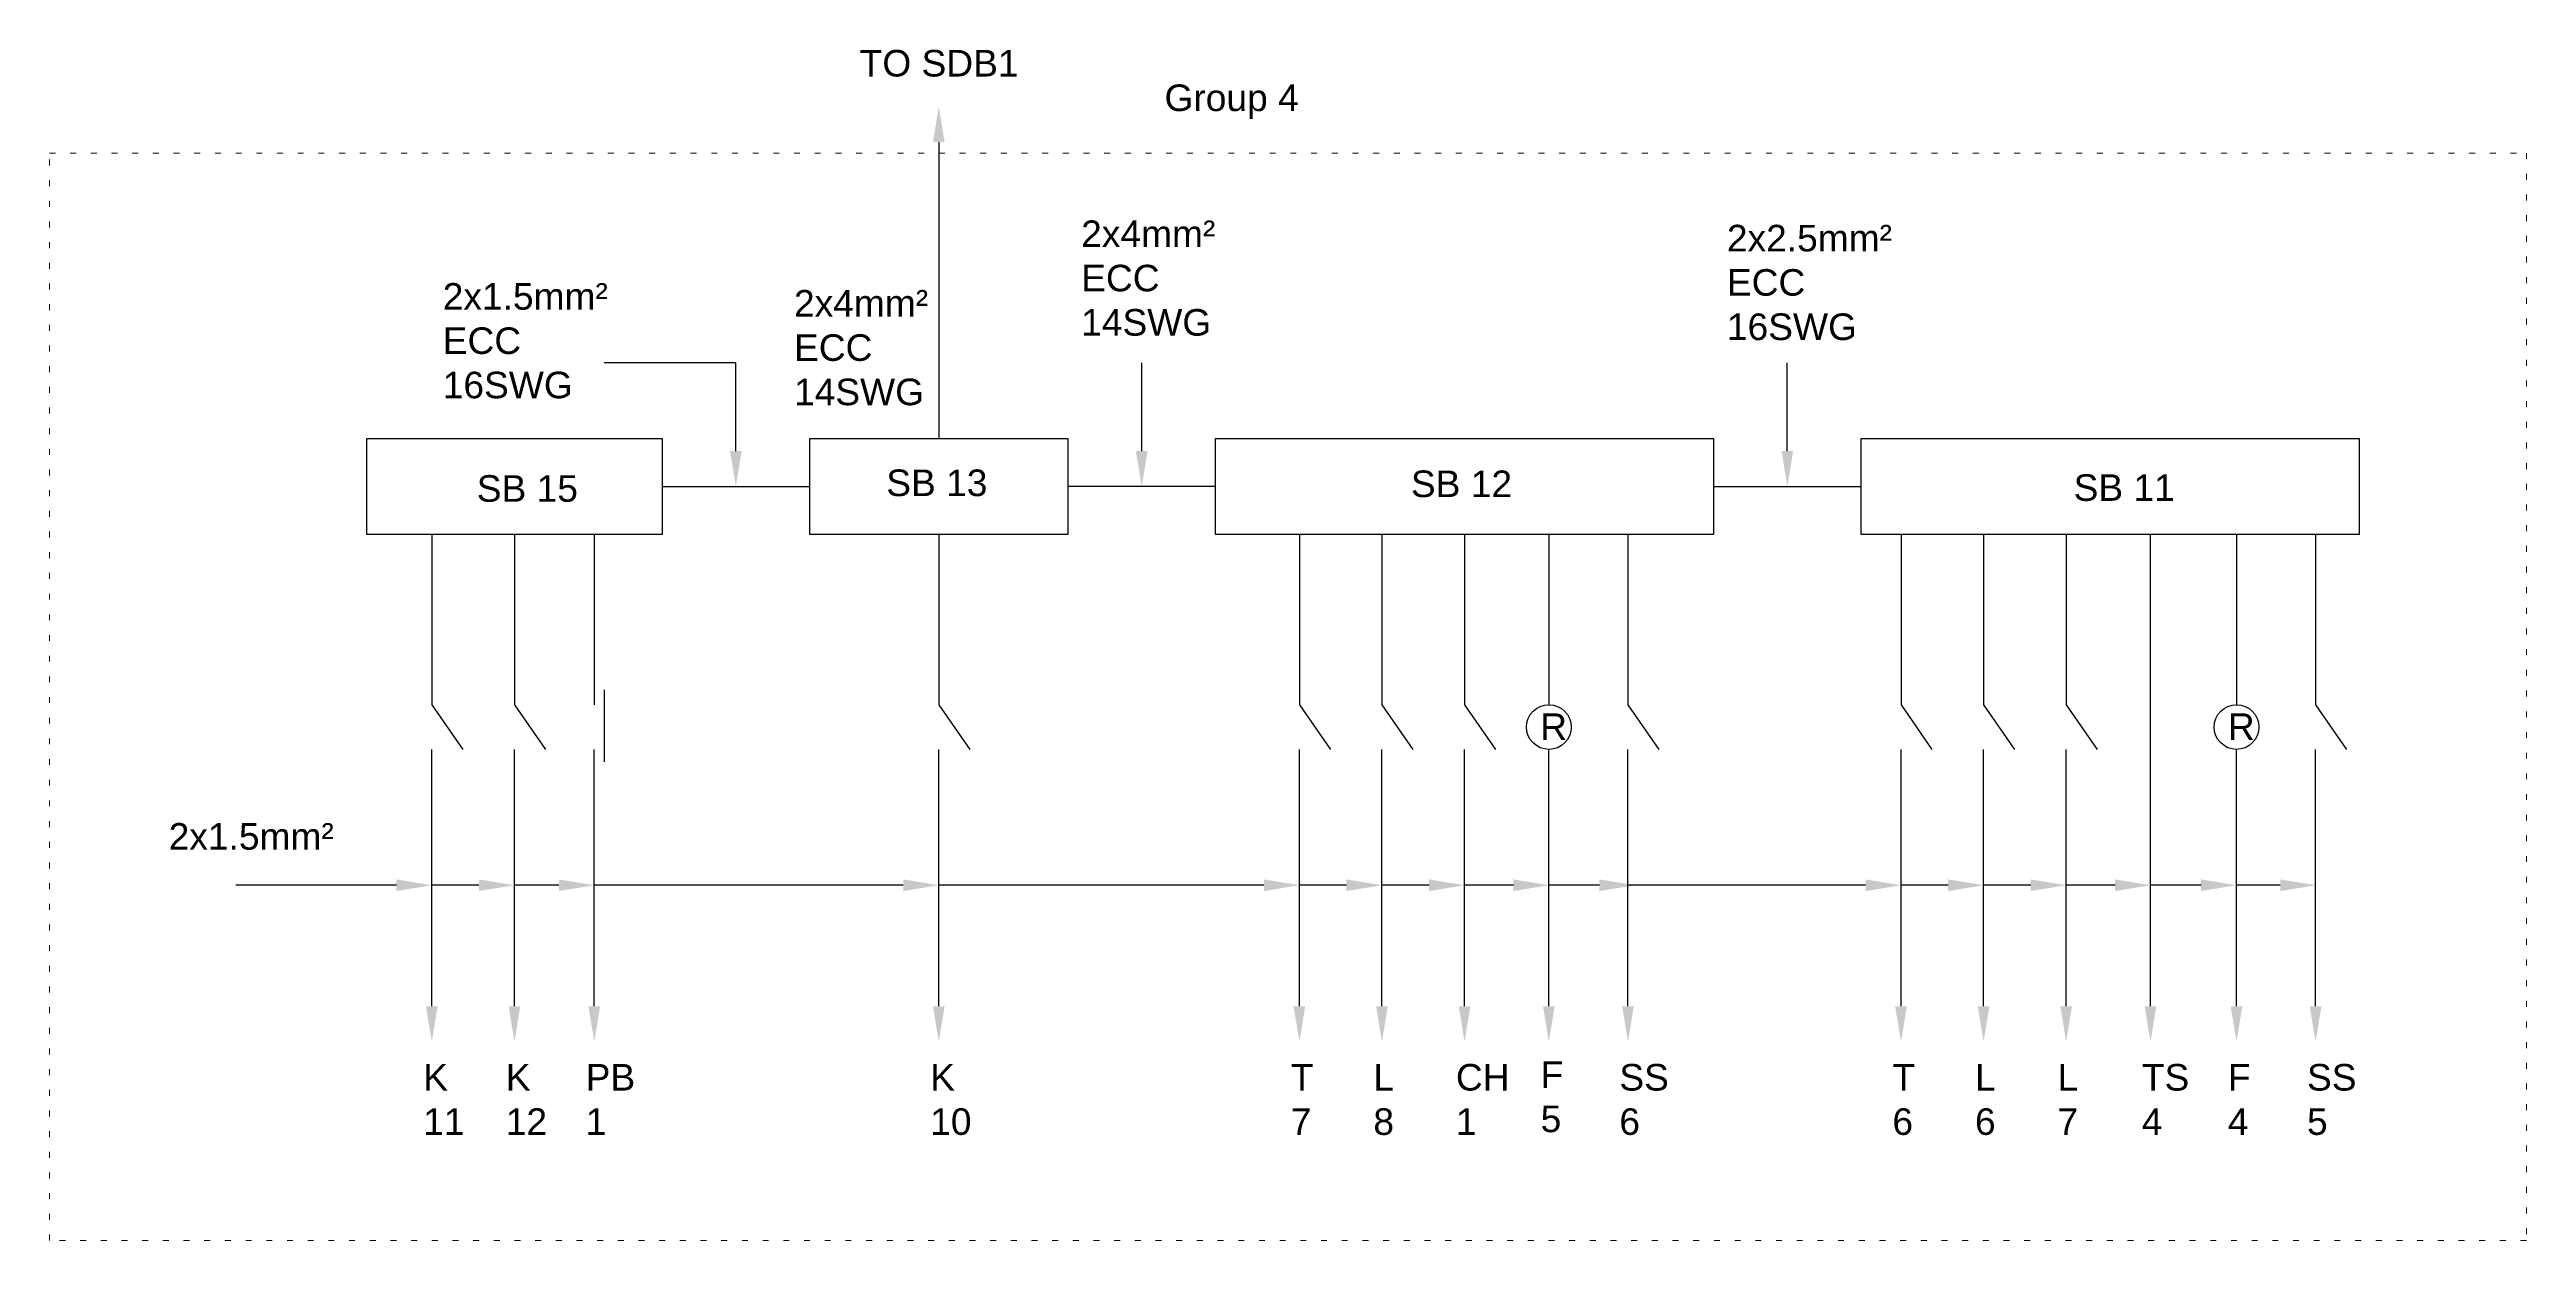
# Model space of a CAD drawing. Header units: inches. Extents: x 8 to 49.9, y 6 to 26.2.
import ezdxf
from ezdxf import colors
from ezdxf.entities.mleader import LeaderData, LeaderLine
from ezdxf.math import Vec2, Vec3

# ---------------------------------------------------------------- set-up
doc = ezdxf.new("R2010")
doc.units = ezdxf.units.IN
doc.header["$MEASUREMENT"] = 0
doc.linetypes.add('DOT', pattern=[0.25, 0, -0.25])
doc.layers.add('Dot', color=7, linetype='DOT', lineweight=20)
doc.styles.get("Standard").update_dxf_attribs({"font": 'arial.ttf'})

msp = doc.modelspace()

# ---------------------------------------------------------------- linework, layer by layer
for p, q in [((19.571, 20.88), (17.342, 20.88)), ((18.321, 18.785), (20.821, 18.785)), ((27.69, 18.785), (25.19, 18.785)), ((36.116, 18.785), (38.616, 18.785)), ((14.425, 17.97), (14.425, 15.089)), ((15.823, 17.97), (15.823, 15.089)), ((17.175, 17.97), (17.175, 15.089)), ((23.005, 17.97), (23.005, 15.089)), ((29.108, 17.97), (29.108, 15.089)), ((30.505, 17.97), (30.505, 15.089)), ((31.903, 17.97), (31.903, 15.089)), ((33.33, 17.97), (33.33, 15.089)), ((34.669, 17.97), (34.669, 15.089)), ((39.29, 17.97), (39.29, 15.089)), ((40.687, 17.97), (40.687, 15.089)), ((42.085, 17.97), (42.085, 15.089)), ((44.968, 17.97), (44.968, 15.089)), ((46.307, 17.97), (46.307, 15.089)), ((17.342, 15.34), (17.342, 14.125)), ((14.425, 15.089), (14.949, 14.333)), ((15.823, 15.089), (16.347, 14.333)), ((23.005, 15.089), (23.53, 14.333)), ((29.108, 15.089), (29.632, 14.333)), ((30.505, 15.089), (31.029, 14.333)), ((31.903, 15.089), (32.427, 14.333)), ((34.669, 15.089), (35.193, 14.333)), ((39.29, 15.089), (39.814, 14.333)), ((40.687, 15.089), (41.212, 14.333)), ((42.085, 15.089), (42.609, 14.333)), ((46.307, 15.089), (46.831, 14.333))]:
    msp.add_line(p, q)
for points in [[(13.324, 19.599), (18.321, 19.599), (18.321, 17.97), (13.324, 17.97)], [(20.821, 19.599), (25.19, 19.599), (25.19, 17.97), (20.821, 17.97)], [(27.69, 19.599), (36.116, 19.599), (36.116, 17.97), (27.69, 17.97)], [(38.616, 19.599), (47.043, 19.599), (47.043, 17.97), (38.616, 17.97)]]:
    msp.add_lwpolyline(points, close=True)
for centre in [(33.33, 14.711), (44.968, 14.711)]:
    msp.add_circle(centre, 0.378)
at = {"layer": 'Dot'}
msp.add_lwpolyline([(7.956, 24.428), (49.875, 24.428), (49.875, 6.02), (7.956, 6.02)], close=True, dxfattribs=at)

# ---------------------------------------------------------------- texts
at = {"char_height": 0.5, "attachment_point": 1}
for s, width, heights, insert in [('{\\H0.9x;TO SDB1}', 2.88251, [0.582], (21.666, 26.175)), ('{\\H0.9x;Group 4}', 2.44577, [0.815], (26.825, 25.59)), ('{\\H0.9x;2x4mm²\\PECC\\P14SWG}', 2.62047, [2.066], (25.415, 23.288)), ('{\\H0.9x;2x2.5mm²\\PECC\\P16SWG}', 2.62047, [2.066], (36.343, 23.214)), ('{\\H0.9x;2x1.5mm²\\PECC\\P16SWG}', 2.62047, [2.066], (14.61, 22.228)), ('{\\H0.9x;2x4mm²\\PECC\\P14SWG}', 2.62047, [2.066], (20.555, 22.111)), ('{\\H0.9x;SB 15}', 1.65963, [0.786], (15.186, 18.976)), ('{\\H0.9x;SB 13}', 1.65963, [0.786], (22.116, 19.072)), ('{\\H0.9x;SB 12}', 1.65963, [0.786], (30.995, 19.055)), ('{\\H0.9x;SB 11}', 1.65963, [0.786], (42.211, 18.991)), ('{\\H0.9x;R}', 1.65963, [0.786], (33.184, 14.944)), ('{\\H0.9x;R}', 1.65963, [0.786], (44.822, 14.944)), ('{\\H0.9x;2x1.5mm²}', 2.73693, [0.757], (9.972, 13.086)), ('{\\H0.9x;K\\P11}', 0.5, [1.455], (14.28, 9.008)), ('{\\H0.9x;K\\P12}', 0.5, [1.455], (15.677, 9.008)), ('{\\H0.9x;PB\\P1}', 0.5, [1.455], (17.029, 9.008)), ('{\\H0.9x;K\\P10}', 0.5, [1.455], (22.86, 9.008)), ('{\\H0.9x;T\\P7}', 0.5, [1.455], (28.962, 9.008)), ('{\\H0.9x;L\\P8}', 0.5, [1.455], (30.36, 9.008)), ('{\\H0.9x;CH\\P1}', 0.5, [1.455], (31.757, 9.008)), ('{\\H0.9x;F\\P5}', 0.5, [1.455], (33.191, 9.054)), ('{\\H0.9x;SS\\P6}', 0.5, [1.455], (34.523, 9.008)), ('{\\H0.9x;T\\P6}', 0.5, [1.455], (39.144, 9.008)), ('{\\H0.9x;L\\P6}', 0.5, [1.455], (40.542, 9.008)), ('{\\H0.9x;L\\P7}', 0.5, [1.455], (41.939, 9.008)), ('{\\H0.9x;TS\\P4}', 0.5, [1.455], (43.366, 9.008)), ('{\\H0.9x;F\\P4}', 0.5, [1.455], (44.822, 9.008)), ('{\\H0.9x;SS\\P5}', 0.5, [1.455], (46.161, 9.008))]:
    msp.add_mtext_dynamic_manual_height_columns(s, width=width, gutter_width=1, heights=heights, dxfattribs=dict(at, insert=insert))

# ---------------------------------------------------------------- leaders
ml = msp.add_multileader_mtext('Standard')
ml.set_content('')
ml.set_leader_properties()
ml.build(insert=Vec2(0, 0))
ml.multileader.update_dxf_attribs({"has_dogleg": 0, "dogleg_length": 0.36, "arrow_head_size": 0.6})
ctx = ml.context
ctx.base_point, ctx.char_height, ctx.arrow_head_size, ctx.landing_gap_size, ctx.plane_origin = Vec3(23.005, 19.599), 0.18, 0.6, 0.09, Vec3(23.005, 25.215)
notes = []
notes.append((ctx, [(0, (1, 1, 0), (22.645, 19.599), (1, 0), 0.36, [(0, [(23.005, 25.215)], 0, [])])]))
ctx.mtext, ml.multileader.dxf.content_type = None, 0
ml = msp.add_multileader_mtext('Standard')
ml.set_content('')
ml.set_leader_properties()
ml.build(insert=Vec2(0, 0))
ml.multileader.update_dxf_attribs({"has_dogleg": 0, "dogleg_length": 0.36, "arrow_head_size": 0.6})
ctx = ml.context
ctx.base_point, ctx.char_height, ctx.arrow_head_size, ctx.landing_gap_size, ctx.plane_origin = Vec3(19.571, 20.88), 0.18, 0.6, 0.09, Vec3(19.571, 18.785)
notes.append((ctx, [(0, (1, 1, 0), (19.211, 20.88), (1, 0), 0.36, [(0, [(19.571, 18.785)], 0, [])])]))
ctx.mtext, ml.multileader.dxf.content_type = None, 0
ml = msp.add_multileader_mtext('Standard')
ml.set_content('')
ml.set_leader_properties()
ml.build(insert=Vec2(0, 0))
ml.multileader.update_dxf_attribs({"has_dogleg": 0, "dogleg_length": 0.36, "arrow_head_size": 0.6})
ctx = ml.context
ctx.base_point, ctx.char_height, ctx.arrow_head_size, ctx.landing_gap_size, ctx.plane_origin = Vec3(26.44, 20.88), 0.18, 0.6, 0.09, Vec3(26.44, 18.785)
notes.append((ctx, [(0, (1, 1, 0), (26.08, 20.88), (1, 0), 0.36, [(0, [(26.44, 18.785)], 0, [])])]))
ctx.mtext, ml.multileader.dxf.content_type = None, 0
ml = msp.add_multileader_mtext('Standard')
ml.set_content('')
ml.set_leader_properties()
ml.build(insert=Vec2(0, 0))
ml.multileader.update_dxf_attribs({"has_dogleg": 0, "dogleg_length": 0.36, "arrow_head_size": 0.6})
ctx = ml.context
ctx.base_point, ctx.char_height, ctx.arrow_head_size, ctx.landing_gap_size, ctx.plane_origin = Vec3(37.366, 20.88), 0.18, 0.6, 0.09, Vec3(37.366, 18.785)
notes.append((ctx, [(0, (1, 1, 0), (37.006, 20.88), (1, 0), 0.36, [(0, [(37.366, 18.785)], 0, [])])]))
ctx.mtext, ml.multileader.dxf.content_type = None, 0
ml = msp.add_multileader_mtext('Standard')
ml.set_content('')
ml.set_leader_properties()
ml.build(insert=Vec2(0, 0))
ml.multileader.update_dxf_attribs({"has_dogleg": 0, "dogleg_length": 0.36, "arrow_head_size": 0.6})
ctx = ml.context
ctx.base_point, ctx.char_height, ctx.arrow_head_size, ctx.landing_gap_size, ctx.plane_origin = Vec3(43.512, 17.97), 0.18, 0.6, 0.09, Vec3(43.512, 9.386)
notes.append((ctx, [(0, (1, 1, 0), (43.872, 17.97), (-1, 0), 0.36, [(0, [(43.512, 9.386)], 0, [])])]))
ctx.mtext, ml.multileader.dxf.content_type = None, 0
ml = msp.add_multileader_mtext('Standard')
ml.set_content('')
ml.set_leader_properties()
ml.build(insert=Vec2(0, 0))
ml.multileader.update_dxf_attribs({"has_dogleg": 0, "dogleg_length": 0.36, "arrow_head_size": 0.6})
ctx = ml.context
ctx.base_point, ctx.char_height, ctx.arrow_head_size, ctx.landing_gap_size, ctx.plane_origin = Vec3(14.425, 14.333), 0.18, 0.6, 0.09, Vec3(14.425, 9.386)
notes.append((ctx, [(0, (1, 1, 0), (14.065, 14.333), (1, 0), 0.36, [(0, [(14.425, 9.386)], 0, [])])]))
ctx.mtext, ml.multileader.dxf.content_type = None, 0
ml = msp.add_multileader_mtext('Standard')
ml.set_content('')
ml.set_leader_properties()
ml.build(insert=Vec2(0, 0))
ml.multileader.update_dxf_attribs({"has_dogleg": 0, "dogleg_length": 0.36, "arrow_head_size": 0.6})
ctx = ml.context
ctx.base_point, ctx.char_height, ctx.arrow_head_size, ctx.landing_gap_size, ctx.plane_origin = Vec3(15.823, 14.333), 0.18, 0.6, 0.09, Vec3(15.823, 9.386)
notes.append((ctx, [(0, (1, 1, 0), (15.463, 14.333), (1, 0), 0.36, [(0, [(15.823, 9.386)], 0, [])])]))
ctx.mtext, ml.multileader.dxf.content_type = None, 0
ml = msp.add_multileader_mtext('Standard')
ml.set_content('')
ml.set_leader_properties()
ml.build(insert=Vec2(0, 0))
ml.multileader.update_dxf_attribs({"has_dogleg": 0, "dogleg_length": 0.36, "arrow_head_size": 0.6})
ctx = ml.context
ctx.base_point, ctx.char_height, ctx.arrow_head_size, ctx.landing_gap_size, ctx.plane_origin = Vec3(17.175, 14.333), 0.18, 0.6, 0.09, Vec3(17.175, 9.386)
notes.append((ctx, [(0, (1, 1, 0), (16.815, 14.333), (1, 0), 0.36, [(0, [(17.175, 9.386)], 0, [])])]))
ctx.mtext, ml.multileader.dxf.content_type = None, 0
ml = msp.add_multileader_mtext('Standard')
ml.set_content('')
ml.set_leader_properties()
ml.build(insert=Vec2(0, 0))
ml.multileader.update_dxf_attribs({"has_dogleg": 0, "dogleg_length": 0.36, "arrow_head_size": 0.6})
ctx = ml.context
ctx.base_point, ctx.char_height, ctx.arrow_head_size, ctx.landing_gap_size, ctx.plane_origin = Vec3(23.005, 14.333), 0.18, 0.6, 0.09, Vec3(23.005, 9.386)
notes.append((ctx, [(0, (1, 1, 0), (22.645, 14.333), (1, 0), 0.36, [(0, [(23.005, 9.386)], 0, [])])]))
ctx.mtext, ml.multileader.dxf.content_type = None, 0
ml = msp.add_multileader_mtext('Standard')
ml.set_content('')
ml.set_leader_properties()
ml.build(insert=Vec2(0, 0))
ml.multileader.update_dxf_attribs({"has_dogleg": 0, "dogleg_length": 0.36, "arrow_head_size": 0.6})
ctx = ml.context
ctx.base_point, ctx.char_height, ctx.arrow_head_size, ctx.landing_gap_size, ctx.plane_origin = Vec3(29.108, 14.333), 0.18, 0.6, 0.09, Vec3(29.108, 9.386)
notes.append((ctx, [(0, (1, 1, 0), (28.748, 14.333), (1, 0), 0.36, [(0, [(29.108, 9.386)], 0, [])])]))
ctx.mtext, ml.multileader.dxf.content_type = None, 0
ml = msp.add_multileader_mtext('Standard')
ml.set_content('')
ml.set_leader_properties()
ml.build(insert=Vec2(0, 0))
ml.multileader.update_dxf_attribs({"has_dogleg": 0, "dogleg_length": 0.36, "arrow_head_size": 0.6})
ctx = ml.context
ctx.base_point, ctx.char_height, ctx.arrow_head_size, ctx.landing_gap_size, ctx.plane_origin = Vec3(30.505, 14.333), 0.18, 0.6, 0.09, Vec3(30.505, 9.386)
notes.append((ctx, [(0, (1, 1, 0), (30.145, 14.333), (1, 0), 0.36, [(0, [(30.505, 9.386)], 0, [])])]))
ctx.mtext, ml.multileader.dxf.content_type = None, 0
ml = msp.add_multileader_mtext('Standard')
ml.set_content('')
ml.set_leader_properties()
ml.build(insert=Vec2(0, 0))
ml.multileader.update_dxf_attribs({"has_dogleg": 0, "dogleg_length": 0.36, "arrow_head_size": 0.6})
ctx = ml.context
ctx.base_point, ctx.char_height, ctx.arrow_head_size, ctx.landing_gap_size, ctx.plane_origin = Vec3(31.903, 14.333), 0.18, 0.6, 0.09, Vec3(31.903, 9.386)
notes.append((ctx, [(0, (1, 1, 0), (31.543, 14.333), (1, 0), 0.36, [(0, [(31.903, 9.386)], 0, [])])]))
ctx.mtext, ml.multileader.dxf.content_type = None, 0
ml = msp.add_multileader_mtext('Standard')
ml.set_content('')
ml.set_leader_properties()
ml.build(insert=Vec2(0, 0))
ml.multileader.update_dxf_attribs({"has_dogleg": 0, "dogleg_length": 0.36, "arrow_head_size": 0.6})
ctx = ml.context
ctx.base_point, ctx.char_height, ctx.arrow_head_size, ctx.landing_gap_size, ctx.plane_origin = Vec3(33.33, 14.333), 0.18, 0.6, 0.09, Vec3(33.33, 9.386)
notes.append((ctx, [(0, (1, 1, 0), (32.97, 14.333), (1, 0), 0.36, [(0, [(33.33, 9.386)], 0, [])])]))
ctx.mtext, ml.multileader.dxf.content_type = None, 0
ml = msp.add_multileader_mtext('Standard')
ml.set_content('')
ml.set_leader_properties()
ml.build(insert=Vec2(0, 0))
ml.multileader.update_dxf_attribs({"has_dogleg": 0, "dogleg_length": 0.36, "arrow_head_size": 0.6})
ctx = ml.context
ctx.base_point, ctx.char_height, ctx.arrow_head_size, ctx.landing_gap_size, ctx.plane_origin = Vec3(34.669, 14.333), 0.18, 0.6, 0.09, Vec3(34.669, 9.386)
notes.append((ctx, [(0, (1, 1, 0), (34.309, 14.333), (1, 0), 0.36, [(0, [(34.669, 9.386)], 0, [])])]))
ctx.mtext, ml.multileader.dxf.content_type = None, 0
ml = msp.add_multileader_mtext('Standard')
ml.set_content('')
ml.set_leader_properties()
ml.build(insert=Vec2(0, 0))
ml.multileader.update_dxf_attribs({"has_dogleg": 0, "dogleg_length": 0.36, "arrow_head_size": 0.6})
ctx = ml.context
ctx.base_point, ctx.char_height, ctx.arrow_head_size, ctx.landing_gap_size, ctx.plane_origin = Vec3(39.29, 14.333), 0.18, 0.6, 0.09, Vec3(39.29, 9.386)
notes.append((ctx, [(0, (1, 1, 0), (38.93, 14.333), (1, 0), 0.36, [(0, [(39.29, 9.386)], 0, [])])]))
ctx.mtext, ml.multileader.dxf.content_type = None, 0
ml = msp.add_multileader_mtext('Standard')
ml.set_content('')
ml.set_leader_properties()
ml.build(insert=Vec2(0, 0))
ml.multileader.update_dxf_attribs({"has_dogleg": 0, "dogleg_length": 0.36, "arrow_head_size": 0.6})
ctx = ml.context
ctx.base_point, ctx.char_height, ctx.arrow_head_size, ctx.landing_gap_size, ctx.plane_origin = Vec3(40.687, 14.333), 0.18, 0.6, 0.09, Vec3(40.687, 9.386)
notes.append((ctx, [(0, (1, 1, 0), (40.327, 14.333), (1, 0), 0.36, [(0, [(40.687, 9.386)], 0, [])])]))
ctx.mtext, ml.multileader.dxf.content_type = None, 0
ml = msp.add_multileader_mtext('Standard')
ml.set_content('')
ml.set_leader_properties()
ml.build(insert=Vec2(0, 0))
ml.multileader.update_dxf_attribs({"has_dogleg": 0, "dogleg_length": 0.36, "arrow_head_size": 0.6})
ctx = ml.context
ctx.base_point, ctx.char_height, ctx.arrow_head_size, ctx.landing_gap_size, ctx.plane_origin = Vec3(42.085, 14.333), 0.18, 0.6, 0.09, Vec3(42.085, 9.386)
notes.append((ctx, [(0, (1, 1, 0), (41.725, 14.333), (1, 0), 0.36, [(0, [(42.085, 9.386)], 0, [])])]))
ctx.mtext, ml.multileader.dxf.content_type = None, 0
ml = msp.add_multileader_mtext('Standard')
ml.set_content('')
ml.set_leader_properties()
ml.build(insert=Vec2(0, 0))
ml.multileader.update_dxf_attribs({"has_dogleg": 0, "dogleg_length": 0.36, "arrow_head_size": 0.6})
ctx = ml.context
ctx.base_point, ctx.char_height, ctx.arrow_head_size, ctx.landing_gap_size, ctx.plane_origin = Vec3(44.968, 14.333), 0.18, 0.6, 0.09, Vec3(44.968, 9.386)
notes.append((ctx, [(0, (1, 1, 0), (44.608, 14.333), (1, 0), 0.36, [(0, [(44.968, 9.386)], 0, [])])]))
ctx.mtext, ml.multileader.dxf.content_type = None, 0
ml = msp.add_multileader_mtext('Standard')
ml.set_content('')
ml.set_leader_properties()
ml.build(insert=Vec2(0, 0))
ml.multileader.update_dxf_attribs({"has_dogleg": 0, "dogleg_length": 0.36, "arrow_head_size": 0.6})
ctx = ml.context
ctx.base_point, ctx.char_height, ctx.arrow_head_size, ctx.landing_gap_size, ctx.plane_origin = Vec3(46.307, 14.333), 0.18, 0.6, 0.09, Vec3(46.307, 9.386)
notes.append((ctx, [(0, (1, 1, 0), (45.947, 14.333), (1, 0), 0.36, [(0, [(46.307, 9.386)], 0, [])])]))
ctx.mtext, ml.multileader.dxf.content_type = None, 0
ml = msp.add_multileader_mtext('Standard')
ml.set_content('')
ml.set_leader_properties()
ml.build(insert=Vec2(0, 0))
ml.multileader.update_dxf_attribs({"has_dogleg": 0, "dogleg_length": 0.36, "arrow_head_size": 0.6})
ctx = ml.context
ctx.base_point, ctx.char_height, ctx.arrow_head_size, ctx.landing_gap_size, ctx.plane_origin = Vec3(11.826, 12.034), 0.18, 0.6, 0.09, Vec3(14.425, 12.034)
notes.append((ctx, [(0, (1, 1, 0), (11.466, 12.034), (-1, 0), 0.36, [(0, [(14.425, 12.034)], 0, [])])]))
ctx.mtext, ml.multileader.dxf.content_type = None, 0
ml = msp.add_multileader_mtext('Standard')
ml.set_content('')
ml.set_leader_properties()
ml.build(insert=Vec2(0, 0))
ml.multileader.update_dxf_attribs({"has_dogleg": 0, "dogleg_length": 0.36, "arrow_head_size": 0.6})
ctx = ml.context
ctx.base_point, ctx.char_height, ctx.arrow_head_size, ctx.landing_gap_size, ctx.plane_origin = Vec3(14.425, 12.034), 0.18, 0.6, 0.09, Vec3(15.823, 12.034)
notes.append((ctx, [(0, (1, 1, 0), (14.785, 12.034), (-1, 0), 0.36, [(0, [(15.823, 12.034)], 0, [])])]))
ctx.mtext, ml.multileader.dxf.content_type = None, 0
ml = msp.add_multileader_mtext('Standard')
ml.set_content('')
ml.set_leader_properties()
ml.build(insert=Vec2(0, 0))
ml.multileader.update_dxf_attribs({"has_dogleg": 0, "dogleg_length": 0.36, "arrow_head_size": 0.6})
ctx = ml.context
ctx.base_point, ctx.char_height, ctx.arrow_head_size, ctx.landing_gap_size, ctx.plane_origin = Vec3(15.823, 12.034), 0.18, 0.6, 0.09, Vec3(17.175, 12.034)
notes.append((ctx, [(0, (1, 1, 0), (16.183, 12.034), (-1, 0), 0.36, [(0, [(17.175, 12.034)], 0, [])])]))
ctx.mtext, ml.multileader.dxf.content_type = None, 0
ml = msp.add_multileader_mtext('Standard')
ml.set_content('')
ml.set_leader_properties()
ml.build(insert=Vec2(0, 0))
ml.multileader.update_dxf_attribs({"has_dogleg": 0, "dogleg_length": 0.36, "arrow_head_size": 0.6})
ctx = ml.context
ctx.base_point, ctx.char_height, ctx.arrow_head_size, ctx.landing_gap_size, ctx.plane_origin = Vec3(17.895, 11.976), 0.18, 0.6, 0.09, Vec3(23.005, 12.034)
notes.append((ctx, [(0, (1, 1, 0), (17.535, 12.034), (-1, 0), 0.36, [(0, [(23.005, 12.034)], 0, [])])]))
ctx.mtext, ml.multileader.dxf.content_type = None, 0
ml = msp.add_multileader_mtext('Standard')
ml.set_content('')
ml.set_leader_properties()
ml.build(insert=Vec2(0, 0))
ml.multileader.update_dxf_attribs({"has_dogleg": 0, "dogleg_length": 0.36, "arrow_head_size": 0.6})
ctx = ml.context
ctx.base_point, ctx.char_height, ctx.arrow_head_size, ctx.landing_gap_size, ctx.plane_origin = Vec3(23.725, 12.034), 0.18, 0.6, 0.09, Vec3(29.108, 12.034)
notes.append((ctx, [(0, (1, 1, 0), (23.365, 12.034), (-1, 0), 0.36, [(0, [(29.108, 12.034)], 0, [])])]))
ctx.mtext, ml.multileader.dxf.content_type = None, 0
ml = msp.add_multileader_mtext('Standard')
ml.set_content('')
ml.set_leader_properties()
ml.build(insert=Vec2(0, 0))
ml.multileader.update_dxf_attribs({"has_dogleg": 0, "dogleg_length": 0.36, "arrow_head_size": 0.6})
ctx = ml.context
ctx.base_point, ctx.char_height, ctx.arrow_head_size, ctx.landing_gap_size, ctx.plane_origin = Vec3(29.108, 12.034), 0.18, 0.6, 0.09, Vec3(30.505, 12.034)
notes.append((ctx, [(0, (1, 1, 0), (29.468, 12.034), (-1, 0), 0.36, [(0, [(30.505, 12.034)], 0, [])])]))
ctx.mtext, ml.multileader.dxf.content_type = None, 0
ml = msp.add_multileader_mtext('Standard')
ml.set_content('')
ml.set_leader_properties()
ml.build(insert=Vec2(0, 0))
ml.multileader.update_dxf_attribs({"has_dogleg": 0, "dogleg_length": 0.36, "arrow_head_size": 0.6})
ctx = ml.context
ctx.base_point, ctx.char_height, ctx.arrow_head_size, ctx.landing_gap_size, ctx.plane_origin = Vec3(30.505, 12.034), 0.18, 0.6, 0.09, Vec3(31.903, 12.034)
notes.append((ctx, [(0, (1, 1, 0), (30.865, 12.034), (-1, 0), 0.36, [(0, [(31.903, 12.034)], 0, [])])]))
ctx.mtext, ml.multileader.dxf.content_type = None, 0
ml = msp.add_multileader_mtext('Standard')
ml.set_content('')
ml.set_leader_properties()
ml.build(insert=Vec2(0, 0))
ml.multileader.update_dxf_attribs({"has_dogleg": 0, "dogleg_length": 0.36, "arrow_head_size": 0.6})
ctx = ml.context
ctx.base_point, ctx.char_height, ctx.arrow_head_size, ctx.landing_gap_size, ctx.plane_origin = Vec3(31.903, 12.034), 0.18, 0.6, 0.09, Vec3(33.33, 12.034)
notes.append((ctx, [(0, (1, 1, 0), (32.263, 12.034), (-1, 0), 0.36, [(0, [(33.33, 12.034)], 0, [])])]))
ctx.mtext, ml.multileader.dxf.content_type = None, 0
ml = msp.add_multileader_mtext('Standard')
ml.set_content('')
ml.set_leader_properties()
ml.build(insert=Vec2(0, 0))
ml.multileader.update_dxf_attribs({"has_dogleg": 0, "dogleg_length": 0.36, "arrow_head_size": 0.6})
ctx = ml.context
ctx.base_point, ctx.char_height, ctx.arrow_head_size, ctx.landing_gap_size, ctx.plane_origin = Vec3(33.33, 12.034), 0.18, 0.6, 0.09, Vec3(34.785, 12.034)
notes.append((ctx, [(0, (1, 1, 0), (33.69, 12.034), (-1, 0), 0.36, [(0, [(34.785, 12.034)], 0, [])])]))
ctx.mtext, ml.multileader.dxf.content_type = None, 0
ml = msp.add_multileader_mtext('Standard')
ml.set_content('')
ml.set_leader_properties()
ml.build(insert=Vec2(0, 0))
ml.multileader.update_dxf_attribs({"has_dogleg": 0, "dogleg_length": 0.36, "arrow_head_size": 0.6})
ctx = ml.context
ctx.base_point, ctx.char_height, ctx.arrow_head_size, ctx.landing_gap_size, ctx.plane_origin = Vec3(35.389, 12.034), 0.18, 0.6, 0.09, Vec3(39.29, 12.034)
notes.append((ctx, [(0, (1, 1, 0), (35.029, 12.034), (-1, 0), 0.36, [(0, [(39.29, 12.034)], 0, [])])]))
ctx.mtext, ml.multileader.dxf.content_type = None, 0
ml = msp.add_multileader_mtext('Standard')
ml.set_content('')
ml.set_leader_properties()
ml.build(insert=Vec2(0, 0))
ml.multileader.update_dxf_attribs({"has_dogleg": 0, "dogleg_length": 0.36, "arrow_head_size": 0.6})
ctx = ml.context
ctx.base_point, ctx.char_height, ctx.arrow_head_size, ctx.landing_gap_size, ctx.plane_origin = Vec3(39.29, 12.034), 0.18, 0.6, 0.09, Vec3(40.687, 12.034)
notes.append((ctx, [(0, (1, 1, 0), (39.65, 12.034), (-1, 0), 0.36, [(0, [(40.687, 12.034)], 0, [])])]))
ctx.mtext, ml.multileader.dxf.content_type = None, 0
ml = msp.add_multileader_mtext('Standard')
ml.set_content('')
ml.set_leader_properties()
ml.build(insert=Vec2(0, 0))
ml.multileader.update_dxf_attribs({"has_dogleg": 0, "dogleg_length": 0.36, "arrow_head_size": 0.6})
ctx = ml.context
ctx.base_point, ctx.char_height, ctx.arrow_head_size, ctx.landing_gap_size, ctx.plane_origin = Vec3(40.687, 12.034), 0.18, 0.6, 0.09, Vec3(42.085, 12.034)
notes.append((ctx, [(0, (1, 1, 0), (41.047, 12.034), (-1, 0), 0.36, [(0, [(42.085, 12.034)], 0, [])])]))
ctx.mtext, ml.multileader.dxf.content_type = None, 0
ml = msp.add_multileader_mtext('Standard')
ml.set_content('')
ml.set_leader_properties()
ml.build(insert=Vec2(0, 0))
ml.multileader.update_dxf_attribs({"has_dogleg": 0, "dogleg_length": 0.36, "arrow_head_size": 0.6})
ctx = ml.context
ctx.base_point, ctx.char_height, ctx.arrow_head_size, ctx.landing_gap_size, ctx.plane_origin = Vec3(42.085, 12.034), 0.18, 0.6, 0.09, Vec3(43.512, 12.034)
notes.append((ctx, [(0, (1, 1, 0), (42.445, 12.034), (-1, 0), 0.36, [(0, [(43.512, 12.034)], 0, [])])]))
ctx.mtext, ml.multileader.dxf.content_type = None, 0
ml = msp.add_multileader_mtext('Standard')
ml.set_content('')
ml.set_leader_properties()
ml.build(insert=Vec2(0, 0))
ml.multileader.update_dxf_attribs({"has_dogleg": 0, "dogleg_length": 0.36, "arrow_head_size": 0.6})
ctx = ml.context
ctx.base_point, ctx.char_height, ctx.arrow_head_size, ctx.landing_gap_size, ctx.plane_origin = Vec3(43.512, 12.034), 0.18, 0.6, 0.09, Vec3(44.968, 12.034)
notes.append((ctx, [(0, (1, 1, 0), (43.872, 12.034), (-1, 0), 0.36, [(0, [(44.968, 12.034)], 0, [])])]))
ctx.mtext, ml.multileader.dxf.content_type = None, 0
ml = msp.add_multileader_mtext('Standard')
ml.set_content('')
ml.set_leader_properties()
ml.build(insert=Vec2(0, 0))
ml.multileader.update_dxf_attribs({"has_dogleg": 0, "dogleg_length": 0.36, "arrow_head_size": 0.6})
ctx = ml.context
ctx.base_point, ctx.char_height, ctx.arrow_head_size, ctx.landing_gap_size, ctx.plane_origin = Vec3(44.968, 12.034), 0.18, 0.6, 0.09, Vec3(46.307, 12.034)
notes.append((ctx, [(0, (1, 1, 0), (45.328, 12.034), (-1, 0), 0.36, [(0, [(46.307, 12.034)], 0, [])])]))
ctx.mtext, ml.multileader.dxf.content_type = None, 0
for ctx, leaders in notes:
    for number, flags, end, landing, length, lines in leaders:
        leader = LeaderData()
        leader.index, (leader.has_last_leader_line, leader.has_dogleg_vector, leader.attachment_direction) = number, flags
        leader.last_leader_point, leader.dogleg_vector, leader.dogleg_length = Vec3(end), Vec3(landing), length
        for number, points, colour, breaks in lines:
            line = LeaderLine()
            line.index, line.vertices, line.color, line.breaks = number, Vec3.list(points), colors.encode_raw_color(colour), breaks
            leader.lines.append(line)
        ctx.leaders.append(leader)

doc.saveas('drawing.dxf')
